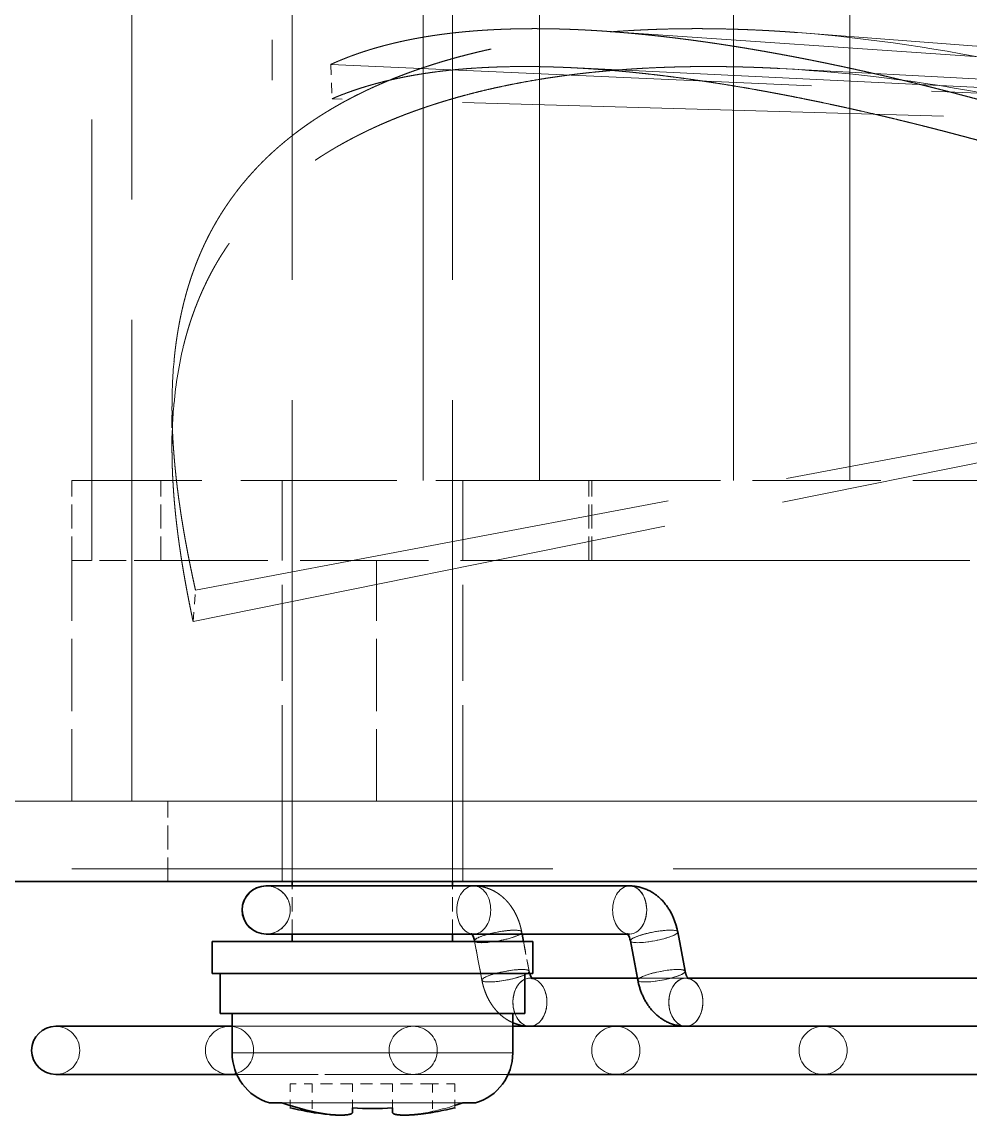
# Model space of a CAD drawing. Extents: x 23 to 587, y 4 to 413.
# Drawn here: x 281.79 to 293.61, y 298.57 to 312.2 of the extents above; entities that cross this region are included whole.
import ezdxf

# ---------------------------------------------------------------- set-up
doc = ezdxf.new("R2010")
doc.units = 0
doc.linetypes.add('DASHDOT', pattern=[18.5, 12, -3, 0.5, -3])
doc.linetypes.add('DASHED', pattern=[15, 12, -3])
doc.layers.get('0').update_dxf_attribs({"lineweight": 13})

# ---------------------------------------------------------------- blocks, each defined once
blk = doc.blocks.new('BLOCK388')
at = {"color": 7, "linetype": 'DASHDOT', "lineweight": 13, "ltscale": 0.351}
for p, q in [((359.39, -81.78), (359.39, -95.82)), ((366.41, -88.8), (352.37, -88.8))]:
    blk.add_line(p, q, dxfattribs=at)
blk = doc.blocks.new('BLOCK398')
at = {"color": 7, "linetype": 'DASHED', "lineweight": 13}
for p, q in [((359.89, -115.8), (359.89, -69.793)), ((363.89, -115.8), (363.89, -69.793)), ((355.89, -113.8), (355.89, -75.8)), ((354.89, -81.8), (354.89, -107.8)), ((363.156, -105.8), (363.156, -83.8)), ((363.156, -105.8), (363.156, -83.8)), ((366.057, -105.8), (366.057, -83.8)), ((366.057, -105.8), (366.057, -83.8)), ((370.892, -105.8), (370.892, -83.8)), ((370.892, -105.8), (370.892, -83.8)), ((373.792, -105.8), (373.792, -83.8)), ((373.792, -105.8), (373.792, -83.8)), ((367.673, -94.601), (394.079, -96.409)), ((372.492, -94.636), (396.173, -96.424)), ((360.848, -95.431), (391.111, -96.77)), ((366.838, -95.511), (393.715, -96.805)), ((372.049, -95.531), (395.981, -96.814)), ((391.125, -97.142), (360.881, -96.287)), ((357.476, -108.534), (389.645, -102.467)), ((357.417, -109.316), (389.619, -102.807)), ((466.79, -107.8), (361.99, -107.8)), ((-65.61, -113.8), (554.39, -113.8)), ((466.79, -113.8), (361.99, -113.8)), ((-65.61, -115.482), (554.39, -115.482)), ((365.817, -118.208), (409.378, -118.208)), ((368.499, -118.208), (409.378, -118.208)), ((369.706, -118.208), (413.267, -118.208)), ((353.99, -119.408), (414.39, -119.408)), ((358.326, -119.408), (414.39, -119.408)), ((414.39, -119.408), (358.326, -119.408)), ((362.905, -119.408), (414.39, -119.408)), ((414.39, -119.408), (362.905, -119.408)), ((365.817, -119.408), (409.378, -119.408)), ((367.96, -119.408), (414.39, -119.408)), ((414.39, -119.408), (367.96, -119.408)), ((369.706, -119.408), (413.267, -119.408)), ((369.805, -119.408), (409.378, -119.408)), ((373.128, -119.408), (414.39, -119.408)), ((414.39, -119.408), (373.128, -119.408)), ((373.697, -119.408), (413.267, -119.408))]:
    blk.add_line(p, q, dxfattribs=at)
at = {"color": 7, "linetype": 'DASHED', "lineweight": 13, "ltscale": 0.021421}
blk.add_line((360.848, -95.431), (360.881, -96.287), dxfattribs=at)
at = {"color": 7, "linetype": 'DASHED', "lineweight": 13, "ltscale": 0.026161}
blk.add_line((356.89, -105.003), (356.89, -103.956), dxfattribs=at)
at = {"color": 7, "linetype": 'DASHED', "lineweight": 13, "ltscale": 0.32435}
blk.add_line((367.364, -105.8), (354.39, -105.8), dxfattribs=at)
at = {"color": 7, "linetype": 'DASHED', "lineweight": 13, "ltscale": 0.05}
for p, q in [((354.39, -107.8), (354.39, -105.8)), ((354.39, -107.8), (354.39, -105.8)), ((356.616, -107.8), (356.616, -105.8)), ((356.616, -107.8), (356.616, -105.8)), ((367.288, -107.8), (367.288, -105.8)), ((367.288, -107.8), (367.288, -105.8)), ((367.364, -107.8), (367.364, -105.8)), ((367.364, -107.8), (367.364, -105.8)), ((356.79, -115.8), (356.79, -113.8)), ((359.64, -115.8), (359.64, -113.8)), ((359.64, -113.8), (359.64, -115.8)), ((364.14, -115.8), (364.14, -113.8)), ((364.14, -113.8), (364.14, -115.8))]:
    blk.add_line(p, q, dxfattribs=at)
at = {"color": 7, "linetype": 'DASHED', "lineweight": 13, "ltscale": 0.2}
for p, q in [((359.64, -113.8), (359.64, -105.8)), ((359.64, -113.8), (359.64, -105.8)), ((364.14, -113.8), (364.14, -105.8)), ((364.14, -113.8), (364.14, -105.8))]:
    blk.add_line(p, q, dxfattribs=at)
at = {"color": 7, "linetype": 'DASHED', "lineweight": 13, "ltscale": 0.266794}
for p, q in [((367.364, -105.8), (378.036, -105.8)), ((367.288, -107.8), (356.616, -107.8))]:
    blk.add_line(p, q, dxfattribs=at)
at = {"color": 7, "linetype": 'DASHED', "lineweight": 13, "ltscale": 0.15}
for p, q in [((354.39, -113.8), (354.39, -107.8)), ((361.99, -113.8), (361.99, -107.8)), ((361.99, -113.8), (361.99, -107.8))]:
    blk.add_line(p, q, dxfattribs=at)
at = {"color": 7, "linetype": 'DASHED', "lineweight": 13, "ltscale": 0.05565}
blk.add_line((356.616, -107.8), (354.39, -107.8), dxfattribs=at)
at = {"color": 7, "linetype": 'DASHED', "lineweight": 13, "ltscale": 0.019605}
blk.add_line((357.417, -109.316), (357.476, -108.534), dxfattribs=at)
at = {"color": 7, "lineweight": 13}
blk.add_line((-65.61, -113.8), (554.39, -113.8), dxfattribs=at)
at = {"color": 7, "linetype": 'DASHED', "lineweight": 13, "ltscale": 0.19}
blk.add_line((354.39, -113.8), (361.99, -113.8), dxfattribs=at)
at = {"color": 7, "lineweight": 35}
for p, q in [((-65.61, -115.8), (554.39, -115.8)), ((369.756, -118.208), (413.267, -118.208)), ((414.39, -119.408), (365.39, -119.408)), ((365.274, -120.608), (414.39, -120.608)), ((414.39, -120.608), (365.274, -120.608)), ((365.274, -120.608), (414.39, -120.608)), ((414.39, -120.608), (365.274, -120.608)), ((365.274, -120.608), (414.39, -120.608)), ((414.39, -120.608), (365.274, -120.608)), ((367.96, -120.608), (414.39, -120.608)), ((414.39, -120.608), (367.96, -120.608)), ((373.128, -120.608), (414.39, -120.608)), ((414.39, -120.608), (373.128, -120.608))]:
    blk.add_line(p, q, dxfattribs=at)
at = {"color": 7, "lineweight": 35, "ltscale": 0.002707}
for p, q in [((359.89, -115.908), (359.89, -115.8)), ((363.89, -115.908), (363.89, -115.8))]:
    blk.add_line(p, q, dxfattribs=at)
at = {"color": 7, "lineweight": 35, "ltscale": 0.06875}
for p, q in [((359.24, -115.908), (361.99, -115.908)), ((359.24, -117.108), (361.99, -117.108))]:
    blk.add_line(p, q, dxfattribs=at)
at = {"color": 7, "linetype": 'DASHED', "lineweight": 13, "ltscale": 0.020136}
for p, q in [((360.045, -115.908), (359.24, -115.908)), ((359.24, -115.908), (360.045, -115.908))]:
    blk.add_line(p, q, dxfattribs=at)
at = {"color": 7, "linetype": 'DASHED', "lineweight": 13, "ltscale": 0.117364}
blk.add_line((363.935, -115.908), (359.24, -115.908), dxfattribs=at)
at = {"color": 7, "linetype": 'DASHED', "lineweight": 13, "ltscale": 0.03}
for p, q in [((359.89, -117.108), (359.89, -115.908)), ((363.89, -117.108), (363.89, -115.908))]:
    blk.add_line(p, q, dxfattribs=at)
at = {"color": 7, "linetype": 'DASHED', "lineweight": 13, "ltscale": 0.109234}
for p, q in [((364.415, -115.908), (360.045, -115.908)), ((360.045, -115.908), (364.415, -115.908)), ((368.304, -115.908), (363.935, -115.908))]:
    blk.add_line(p, q, dxfattribs=at)
at = {"color": 7, "lineweight": 35, "ltscale": 0.048614}
for p, q in [((361.99, -115.908), (363.935, -115.908)), ((361.99, -117.108), (363.935, -117.108))]:
    blk.add_line(p, q, dxfattribs=at)
at = {"color": 7, "lineweight": 35, "ltscale": 0.109234}
for p, q in [((363.935, -115.908), (368.304, -115.908)), ((363.935, -117.108), (368.304, -117.108))]:
    blk.add_line(p, q, dxfattribs=at)
at = {"color": 7, "lineweight": 35, "ltscale": 0.01625}
blk.add_line((359.89, -117.108), (359.24, -117.108), dxfattribs=at)
at = {"color": 7, "lineweight": 35, "ltscale": 0.016266}
blk.add_line((359.24, -117.108), (359.891, -117.108), dxfattribs=at)
at = {"color": 7, "lineweight": 35, "ltscale": 0.016251}
blk.add_line((359.89, -117.108), (359.24, -117.108), dxfattribs=at)
at = {"color": 7, "linetype": 'DASHED', "lineweight": 13, "ltscale": 0.003886}
blk.add_line((360.045, -117.108), (359.89, -117.108), dxfattribs=at)
at = {"color": 7, "linetype": 'DASHED', "lineweight": 13, "ltscale": 0.099999}
blk.add_line((363.89, -117.108), (359.89, -117.108), dxfattribs=at)
at = {"color": 7, "lineweight": 35, "ltscale": 0.004612}
for p, q in [((359.89, -117.293), (359.89, -117.108)), ((363.89, -117.293), (363.89, -117.108))]:
    blk.add_line(p, q, dxfattribs=at)
at = {"color": 7, "linetype": 'DASHED', "lineweight": 13, "ltscale": 0.00387}
blk.add_line((359.891, -117.108), (360.045, -117.108), dxfattribs=at)
at = {"color": 7, "linetype": 'DASHED', "lineweight": 13, "ltscale": 0.096114}
blk.add_line((363.89, -117.108), (360.045, -117.108), dxfattribs=at)
at = {"color": 7, "linetype": 'DASHED', "lineweight": 13, "ltscale": 0.096115}
blk.add_line((360.045, -117.108), (363.89, -117.108), dxfattribs=at)
at = {"color": 7, "lineweight": 35, "ltscale": 0.013121}
blk.add_line((364.415, -117.108), (363.89, -117.108), dxfattribs=at)
at = {"color": 7, "lineweight": 35, "ltscale": 0.011872}
blk.add_line((363.89, -117.108), (364.365, -117.108), dxfattribs=at)
at = {"color": 7, "lineweight": 35, "ltscale": 0.001114}
blk.add_line((363.935, -117.108), (363.89, -117.108), dxfattribs=at)
at = {"color": 7, "lineweight": 35, "ltscale": 0.010757}
blk.add_line((364.365, -117.108), (363.935, -117.108), dxfattribs=at)
at = {"color": 7, "linetype": 'DASHED', "lineweight": 13, "ltscale": 0.001247}
blk.add_line((364.365, -117.108), (364.415, -117.108), dxfattribs=at)
at = {"color": 7, "linetype": 'DASHED', "lineweight": 13, "ltscale": 0.031438}
blk.add_line((365.622, -117.108), (364.365, -117.108), dxfattribs=at)
at = {"color": 7, "linetype": 'DASHED', "lineweight": 13, "ltscale": 0.001315}
for p, q in [((365.622, -117.108), (365.613, -117.057)), ((368.499, -118.208), (368.508, -118.26))]:
    blk.add_line(p, q, dxfattribs=at)
at = {"color": 7, "linetype": 'DASHED', "lineweight": 13, "ltscale": 0.024935}
for p, q in [((365.798, -118.037), (365.613, -117.057)), ((369.687, -118.037), (369.502, -117.057))]:
    blk.add_line(p, q, dxfattribs=at)
at = {"color": 7, "lineweight": 35, "ltscale": 0.004694}
blk.add_line((365.657, -117.293), (365.622, -117.108), dxfattribs=at)
at = {"color": 7, "lineweight": 35, "ltscale": 0.065789}
for p, q in [((368.254, -117.108), (365.622, -117.108)), ((365.867, -118.208), (368.499, -118.208))]:
    blk.add_line(p, q, dxfattribs=at)
at = {"color": 7, "linetype": 'DASHED', "lineweight": 13, "ltscale": 0.00125}
for p, q in [((368.304, -117.108), (368.254, -117.108)), ((365.817, -118.208), (365.867, -118.208)), ((369.706, -118.208), (369.756, -118.208))]:
    blk.add_line(p, q, dxfattribs=at)
at = {"color": 7, "lineweight": 35, "ltscale": 0.024935}
for p, q in [((369.502, -117.057), (369.687, -118.037)), ((368.323, -117.28), (368.508, -118.26))]:
    blk.add_line(p, q, dxfattribs=at)
at = {"color": 7, "lineweight": 35, "ltscale": 0.012242}
for p, q in [((358.38, -117.293), (357.89, -117.293)), ((358.38, -118.093), (357.89, -118.093))]:
    blk.add_line(p, q, dxfattribs=at)
at = {"color": 7, "lineweight": 35, "ltscale": 0.02}
for p, q in [((357.89, -118.093), (357.89, -117.293)), ((365.89, -118.093), (365.89, -117.293))]:
    blk.add_line(p, q, dxfattribs=at)
at = {"color": 7, "lineweight": 35, "ltscale": 0.187758}
for p, q in [((365.89, -117.293), (358.38, -117.293)), ((365.89, -118.093), (358.38, -118.093))]:
    blk.add_line(p, q, dxfattribs=at)
at = {"color": 7, "lineweight": 35, "ltscale": 0.000324867}
for p, q in [((364.436, -117.293), (364.434, -117.28)), ((364.434, -117.28), (364.436, -117.293))]:
    blk.add_line(p, q, dxfattribs=at)
at = {"color": 7, "linetype": 'DASHED', "lineweight": 13, "ltscale": 0.02461}
for p, q in [((364.619, -118.26), (364.436, -117.293)), ((364.436, -117.293), (364.619, -118.26))]:
    blk.add_line(p, q, dxfattribs=at)
at = {"color": 7, "linetype": 'DASHED', "lineweight": 13, "ltscale": 0.018926}
blk.add_line((365.798, -118.037), (365.657, -117.293), dxfattribs=at)
at = {"color": 7, "lineweight": 35, "ltscale": 0.02362}
blk.add_line((368.323, -117.28), (368.499, -118.208), dxfattribs=at)
at = {"color": 7, "lineweight": 35, "ltscale": 0.025}
for p, q in [((358.09, -119.093), (358.09, -118.093)), ((365.69, -119.093), (365.69, -118.093))]:
    blk.add_line(p, q, dxfattribs=at)
at = {"color": 7, "linetype": 'DASHED', "lineweight": 13, "ltscale": 0.001445}
blk.add_line((365.812, -118.093), (365.798, -118.037), dxfattribs=at)
at = {"color": 7, "lineweight": 35, "ltscale": 0.01163}
blk.add_line((358.555, -119.093), (358.09, -119.093), dxfattribs=at)
at = {"color": 7, "lineweight": 35, "ltscale": 0.024475}
for p, q in [((358.39, -120.072), (358.39, -119.093)), ((365.39, -120.072), (365.39, -119.093))]:
    blk.add_line(p, q, dxfattribs=at)
at = {"color": 7, "lineweight": 35, "ltscale": 0.17837}
blk.add_line((365.69, -119.093), (358.555, -119.093), dxfattribs=at)
at = {"color": 7, "lineweight": 35, "ltscale": 0.11}
blk.add_line((358.39, -119.408), (353.99, -119.408), dxfattribs=at)
at = {"color": 7, "linetype": 'DASHED', "lineweight": 13, "ltscale": 0.175}
blk.add_line((365.39, -119.408), (358.39, -119.408), dxfattribs=at)
at = {"color": 7, "lineweight": 35, "ltscale": 0.099712}
blk.add_line((365.817, -119.408), (369.805, -119.408), dxfattribs=at)
at = {"color": 7, "lineweight": 35, "ltscale": 0.099776}
blk.add_line((369.706, -119.408), (373.697, -119.408), dxfattribs=at)
at = {"color": 7, "linetype": 'DASHED', "lineweight": 13, "ltscale": 0.164288}
blk.add_line((364.962, -120.072), (358.39, -120.072), dxfattribs=at)
at = {"color": 7, "lineweight": 13, "ltscale": 0.010712}
blk.add_line((358.818, -120.072), (358.39, -120.072), dxfattribs=at)
at = {"color": 7, "lineweight": 13, "ltscale": 0.164288}
blk.add_line((365.39, -120.072), (358.818, -120.072), dxfattribs=at)
at = {"color": 7, "linetype": 'DASHED', "lineweight": 13, "ltscale": 0.010712}
blk.add_line((365.39, -120.072), (364.962, -120.072), dxfattribs=at)
at = {"color": 7, "lineweight": 35, "ltscale": 0.112897}
for p, q in [((353.99, -120.608), (358.506, -120.608)), ((358.506, -120.608), (353.99, -120.608))]:
    blk.add_line(p, q, dxfattribs=at)
at = {"color": 7, "lineweight": 35, "ltscale": 0.000430302}
blk.add_line((358.309, -120.608), (358.326, -120.608), dxfattribs=at)
at = {"color": 7, "lineweight": 35, "ltscale": 0.004501}
for p, q in [((358.326, -120.608), (358.506, -120.608)), ((358.506, -120.608), (358.326, -120.608))]:
    blk.add_line(p, q, dxfattribs=at)
at = {"color": 7, "linetype": 'DASHED', "lineweight": 13, "ltscale": 0.169208}
for p, q in [((358.506, -120.608), (365.274, -120.608)), ((365.274, -120.608), (358.506, -120.608))]:
    blk.add_line(p, q, dxfattribs=at)
at = {"color": 7, "linetype": 'DASHED', "lineweight": 13, "ltscale": 0.169207}
for p, q in [((358.506, -120.608), (365.274, -120.608)), ((365.274, -120.608), (358.506, -120.608))]:
    blk.add_line(p, q, dxfattribs=at)
at = {"color": 7, "linetype": 'DASHED', "lineweight": 13, "ltscale": 0.059238}
for p, q in [((362.905, -120.608), (365.274, -120.608)), ((365.274, -120.608), (362.905, -120.608))]:
    blk.add_line(p, q, dxfattribs=at)
at = {"color": 7, "linetype": 'DASHED', "lineweight": 13, "ltscale": 0.01375}
for p, q in [((360.39, -120.843), (359.84, -120.843)), ((363.94, -120.843), (363.39, -120.843))]:
    blk.add_line(p, q, dxfattribs=at)
at = {"color": 7, "linetype": 'DASHED', "lineweight": 13, "ltscale": 0.014978}
for p, q in [((359.84, -120.843), (359.84, -121.442)), ((361.39, -120.843), (361.39, -121.442)), ((362.39, -120.843), (362.39, -121.442)), ((363.94, -120.843), (363.94, -121.442))]:
    blk.add_line(p, q, dxfattribs=at)
at = {"color": 7, "linetype": 'DASHED', "lineweight": 13, "ltscale": 0.025}
for p, q in [((361.39, -120.843), (360.39, -120.843)), ((362.39, -120.843), (361.39, -120.843)), ((363.39, -120.843), (362.39, -120.843))]:
    blk.add_line(p, q, dxfattribs=at)
at = {"color": 7, "linetype": 'DASHED', "lineweight": 13, "ltscale": 0.017154}
blk.add_line((360.39, -120.843), (360.39, -121.529), dxfattribs=at)
at = {"color": 7, "linetype": 'DASHED', "lineweight": 13, "ltscale": 0.01775}
for p, q in [((360.39, -120.843), (360.39, -121.553)), ((363.39, -120.843), (363.39, -121.553)), ((363.39, -120.843), (363.39, -121.553))]:
    blk.add_line(p, q, dxfattribs=at)
at = {"color": 7, "linetype": 'DASHED', "lineweight": 13, "ltscale": 0.120702}
blk.add_line((364.147, -121.318), (359.319, -121.318), dxfattribs=at)
at = {"color": 7, "lineweight": 35, "ltscale": 0.00787}
for p, q in [((359.633, -121.318), (359.319, -121.318)), ((364.461, -121.318), (364.147, -121.318))]:
    blk.add_line(p, q, dxfattribs=at)
at = {"color": 7, "lineweight": 13, "ltscale": 0.120702}
blk.add_line((364.461, -121.318), (359.633, -121.318), dxfattribs=at)
at = {"color": 7, "linetype": 'DASHED', "lineweight": 13, "ltscale": 0.000349647}
blk.add_line((359.84, -121.442), (359.84, -121.456), dxfattribs=at)
at = {"color": 7, "lineweight": 13, "ltscale": 0.00059547}
blk.add_line((360.39, -121.529), (360.39, -121.553), dxfattribs=at)
at = {"color": 7, "lineweight": 35, "ltscale": 0.002772}
for p, q in [((361.39, -121.442), (361.39, -121.553)), ((362.39, -121.442), (362.39, -121.553))]:
    blk.add_line(p, q, dxfattribs=at)
at = {"color": 7, "lineweight": 35, "ltscale": 0.000349647}
blk.add_line((363.94, -121.456), (363.94, -121.442), dxfattribs=at)
at = {"color": 7, "linetype": 'DASHED', "lineweight": 13}
for centre, radius, start, end in [((369.339, -134.878), 40.366, 77.7463, 85.5206), ((369.789, -135.294), 39.828, 78.3426, 86.7467), ((366.622, -104.742), 9.72, 166.2349, 174.9066), ((369.079, -103.933), 12.188, 174.8207, 180.1097), ((369.083, -104.98), 12.193, 174.8201, 180.1088), ((359.24, -116.508), 0.6, 270, 450.8894), ((359.24, -116.508), 0.6, 360, 90), ((359.24, -116.508), 0.6, 270, 0), ((365.821, -118.334), 0.125, 60.7807, 91.7226), ((369.71, -118.334), 0.125, 60.6875, 91.7098), ((353.99, -120.008), 0.6, 360, 90), ((358.326, -120.008), 0.6, 90, 180), ((358.326, -120.008), 0.6, 0, 90), ((362.905, -120.008), 0.6, 90, 180), ((362.905, -120.008), 0.6, 0, 90), ((367.96, -120.008), 0.6, 90, 180), ((367.96, -120.008), 0.6, 0, 90), ((373.128, -120.008), 0.6, 90, 180), ((373.128, -120.008), 0.6, 0, 90), ((353.99, -120.008), 0.6, 270, 0), ((358.326, -120.008), 0.6, 179.9882, 268.3786), ((358.326, -120.008), 0.6, 270, 360), ((362.905, -120.008), 0.6, 180, 270), ((362.905, -120.008), 0.6, 270, 360), ((367.96, -120.008), 0.6, 180, 270), ((367.96, -120.008), 0.6, 270, 0), ((373.128, -120.008), 0.6, 180, 270), ((373.128, -120.008), 0.6, 270, 0), ((361.89, -112.694), 8.985, 256.8128, 260.3912), ((361.324, -116.095), 5.537, 260.2935, 264.6527), ((361.121, -118.363), 3.259, 264.4882, 269.6108), ((362.659, -118.367), 3.256, 270.3792, 275.5166)]:
    blk.add_arc(centre, radius, start, end, dxfattribs=at)
at = {"color": 7, "lineweight": 35}
for centre, radius, start, end in [((359.24, -116.508), 0.6, 90, 180), ((359.24, -116.508), 0.6, 90.8894, 270), ((359.24, -116.508), 0.6, 180, 270), ((364.017, -117.345), 0.421, 8.8716, 34.2164), ((364.017, -117.345), 0.421, 8.872, 34.2142), ((367.906, -117.345), 0.421, 8.858, 34.2382), ((367.906, -117.345), 0.421, 8.858, 34.2382), ((366.112, -118.021), 0.308, 193.5106, 221.52), ((365.819, -118.346), 1.063, 246.205, 269.9008), ((365.819, -118.346), 1.063, 246.205, 269.9008), ((353.99, -120.008), 0.6, 90, 180), ((353.99, -120.008), 0.6, 180, 270), ((359.69, -120.072), 1.3, 179.9994, 253.3988), ((364.09, -120.072), 1.3, 286.6012, 0.0006), ((361.89, -112.694), 8.985, 256.8128, 260.3912), ((361.89, -112.688), 8.769, 266.7311, 273.2689), ((361.89, -112.688), 8.769, 266.7311, 273.2689), ((361.89, -112.694), 8.985, 279.6088, 283.1872), ((361.89, -112.694), 8.985, 279.6088, 283.1872), ((361.324, -116.092), 5.54, 260.299, 264.6556), ((362.456, -116.095), 5.537, 275.3473, 279.7065)]:
    blk.add_arc(centre, radius, start, end, dxfattribs=at)
at = {"color": 7, "linetype": 'DASHED', "lineweight": 13}
for centre, major_axis, ratio, start_param, end_param in [((364.415, -116.508), (0, 0.6), 0.707107, 1.570796326796446, 7.853981633975962), ((364.415, -116.508), (0, -0.6), 0.707107, 6.283185307177988, 12.56637061435757), ((368.304, -116.508), (0, -0.6), 0.707107, 3.141593, 6.283185), ((368.304, -116.508), (0, 0.6), 0.707107, 6.283185307178067, 12.56637061435761), ((365.023, -117.168), (-0.59, -0.112), 0.183013, 3.141593, 9.424778), ((365.023, -117.168), (0.59, 0.112), 0.183013, 0.768068, 3.141593), ((365.023, -117.168), (0.59, 0.112), 0.183013, 5.877279, 7.051253), ((368.912, -117.168), (-0.59, -0.112), 0.183013, 4.677728, 6.283185), ((368.912, -117.168), (0.59, 0.112), 0.183013, 3.106931363951768, 9.39011667113135), ((368.912, -117.168), (-0.59, -0.112), 0.183013, 3.141593, 4.677728), ((365.023, -117.168), (0.59, 0.112), 0.183013, 3.268606, 4.550691), ((365.209, -118.148), (0.59, 0.112), 0.183013, 5.84597, 10.960913), ((365.209, -118.148), (-0.59, -0.112), 0.183013, 3.90966, 10.192845), ((369.098, -118.148), (0.59, 0.112), 0.183013, 3.90966, 10.192845), ((369.098, -118.148), (-0.59, -0.112), 0.183013, 3.90966, 6.283185), ((369.098, -118.148), (-0.59, -0.112), 0.183013, 3.141593, 3.90966), ((365.209, -118.148), (0.59, 0.112), 0.183013, 4.677728, 5.634538), ((365.817, -118.808), (0, 0.6), 0.707107, 6.155697, 9.424778), ((365.817, -118.808), (0, -0.6), 0.707107, 6.242194, 10.995574), ((369.706, -118.808), (0, -0.6), 0.707107, 3.014164, 6.283185), ((369.706, -118.808), (0, 0.6), 0.707107, 4.712389, 10.995574), ((365.817, -118.808), (0, -0.6), 0.707107, 4.712389, 6.266179), ((361.89, -112.693), (0, 9), 0.877583, 3.279075, 3.404035)]:
    blk.add_ellipse(centre, major_axis=major_axis, ratio=ratio, start_param=start_param, end_param=end_param, dxfattribs=at)
at = {"color": 7, "lineweight": 13}
for centre, major_axis, ratio, start_param, end_param in [((368.304, -116.508), (0, -0.6), 0.707107, 0, 3.141593), ((365.023, -117.168), (0.59, 0.112), 0.183013, 4.550691, 5.877279), ((368.912, -117.168), (-0.59, -0.112), 0.183013, 6.283185, 9.424778), ((365.023, -117.168), (0.59, 0.112), 0.183013, 3.141593, 3.268606), ((365.209, -118.148), (0.59, 0.112), 0.183013, 5.634538, 5.84597), ((365.817, -118.808), (0, 0.6), 0.707107, 3.141593, 6.155697), ((369.098, -118.148), (-0.59, -0.112), 0.183013, 6.283185, 9.424778), ((369.706, -118.808), (0, -0.6), 0.707107, 0, 3.014164), ((365.817, -118.808), (0, -0.6), 0.707107, 6.242194, 6.266179)]:
    blk.add_ellipse(centre, major_axis=major_axis, ratio=ratio, start_param=start_param, end_param=end_param, dxfattribs=at)
at = {"color": 7, "lineweight": 35}
for major_axis, start_param, end_param in [((0, -9), 5.993434, 6.145703), ((0, 9), 3.404035, 3.431344)]:
    blk.add_ellipse((361.89, -112.693), major_axis=major_axis, ratio=0.877583, start_param=start_param, end_param=end_param, dxfattribs=at)
at = {"color": 7, "linetype": 'DASHED', "lineweight": 13}
for points, degree, knots in [([(356.94, -102.833), (356.959, -102.624), (356.983, -102.417), (357.013, -102.213), (357.08, -101.812), (357.169, -101.421), (357.217, -101.23), (357.324, -100.859), (357.451, -100.497), (357.519, -100.322), (357.662, -99.982), (357.825, -99.654), (357.911, -99.495), (358.263, -98.885), (358.689, -98.318), (359.048, -97.92), (359.648, -97.365), (360.339, -96.869), (360.578, -96.711), (361.076, -96.408), (361.612, -96.132), (361.891, -96.001), (362.323, -95.814), (362.775, -95.643), (362.93, -95.587), (363.242, -95.48), (363.562, -95.379), (363.724, -95.331), (364.592, -95.085), (365.508, -94.891), (366.282, -94.767), (367.722, -94.6), (369.232, -94.536), (369.914, -94.527), (370.841, -94.541), (371.785, -94.588), (372.025, -94.603), (372.258, -94.618), (372.492, -94.636)], 5, [0, 0, 0, 0, 0, 0, 3.207749, 3.207749, 3.207749, 6.354962, 6.354962, 6.354962, 9.389117, 9.389117, 9.389117, 12.319223, 12.319223, 12.319223, 20.854245, 20.854245, 20.854245, 25.074149, 25.074149, 25.074149, 29.305593, 29.305593, 29.305593, 31.441779, 31.441779, 31.441779, 33.577965, 33.577965, 33.577965, 42.784422, 42.784422, 42.784422, 50.220238, 50.220238, 50.220238, 52.653279, 52.653279, 52.653279, 52.653279, 52.653279, 52.653279]), ([(367.673, -94.601), (367.149, -94.565), (366.639, -94.542), (366.143, -94.532), (365.507, -94.536), (364.897, -94.564), (364.743, -94.572), (364.451, -94.592), (364.167, -94.617), (364.027, -94.631), (363.752, -94.662), (363.483, -94.698), (363.347, -94.719), (362.704, -94.824), (362.106, -94.963), (361.658, -95.097), (361.239, -95.253), (360.848, -95.431)], 5, [0, 0, 0, 0, 0, 0, 5.943987, 5.943987, 5.943987, 7.877766, 7.877766, 7.877766, 9.81166, 9.81166, 9.81166, 11.719691, 11.719691, 11.719691, 19.226094, 19.226094, 19.226094, 19.226094, 19.226094, 19.226094]), ([(404.587, -108.534), (402.423, -107.134), (400.188, -105.81), (397.894, -104.561), (395.161, -103.183), (392.379, -101.905), (391.976, -101.722), (391.174, -101.364), (390.37, -101.014), (389.967, -100.841), (389.157, -100.498), (388.346, -100.164), (387.941, -100), (387.128, -99.675), (386.315, -99.36), (385.923, -99.21), (384.457, -98.659), (382.998, -98.141), (381.95, -97.785), (380.4, -97.284), (378.869, -96.826), (378.369, -96.681), (377.402, -96.408), (376.446, -96.155), (375.984, -96.036), (375.098, -95.817), (374.224, -95.616), (373.805, -95.524), (372.673, -95.285), (371.576, -95.082), (370.9, -94.97), (369.829, -94.812), (368.802, -94.696), (368.419, -94.658), (368.042, -94.627), (367.673, -94.601)], 5, [0, 0, 0, 0, 0, 0, 21.065055, 21.065055, 21.065055, 24.59008, 24.59008, 24.59008, 28.120248, 28.120248, 28.120248, 31.648938, 31.648938, 31.648938, 35.205324, 35.205324, 35.205324, 44.449292, 44.449292, 44.449292, 48.959065, 48.959065, 48.959065, 53.213524, 53.213524, 53.213524, 57.179683, 57.179683, 57.179683, 64.042793, 64.042793, 64.042793, 68.23656, 68.23656, 68.23656, 68.23656, 68.23656, 68.23656]), ([(372.049, -95.531), (371.572, -95.506), (371.099, -95.489), (370.629, -95.48), (369.397, -95.479), (368.195, -95.54), (367.464, -95.602), (366.203, -95.756), (365.012, -95.99), (364.5, -96.109), (363.767, -96.308), (363.071, -96.543), (362.848, -96.623), (362.417, -96.788), (362.003, -96.968), (361.804, -97.061), (361.419, -97.25), (361.052, -97.452), (360.876, -97.555), (360.539, -97.763), (360.221, -97.983), (360.069, -98.094), (359.478, -98.551), (358.959, -99.051), (358.611, -99.451), (358.149, -100.09), (357.779, -100.779), (357.666, -101.016), (357.487, -101.435), (357.337, -101.869), (357.28, -102.054), (357.228, -102.241), (357.181, -102.429)], 5, [0, 0, 0, 0, 0, 0, 4.962853, 4.962853, 4.962853, 13.112565, 13.112565, 13.112565, 19.496217, 19.496217, 19.496217, 22.580934, 22.580934, 22.580934, 25.571949, 25.571949, 25.571949, 28.476742, 28.476742, 28.476742, 31.289708, 31.289708, 31.289708, 39.740622, 39.740622, 39.740622, 44.012217, 44.012217, 44.012217, 47.103032, 47.103032, 47.103032, 47.103032, 47.103032, 47.103032]), ([(360.881, -96.287), (361.686, -95.941), (362.607, -95.689), (363.65, -95.531), (364.945, -95.456), (366.376, -95.493), (366.529, -95.498), (366.683, -95.504), (366.838, -95.511)], 5, [0, 0, 0, 0, 0, 0, 15.380138, 15.380138, 15.380138, 17.192912, 17.192912, 17.192912, 17.192912, 17.192912, 17.192912]), ([(366.838, -95.511), (367.559, -95.546), (368.31, -95.607), (369.085, -95.693), (370.713, -95.915), (372.436, -96.233), (373.341, -96.42), (374.738, -96.736), (376.176, -97.102), (376.662, -97.23), (377.664, -97.503), (378.677, -97.796), (379.189, -97.948), (380.225, -98.265), (381.269, -98.602), (381.789, -98.773), (382.853, -99.133), (383.922, -99.511), (384.46, -99.705), (385.54, -100.104), (386.622, -100.52), (387.183, -100.74), (388.317, -101.193), (389.451, -101.665), (390.042, -101.916), (390.629, -102.171), (391.214, -102.429)], 5, [0, 0, 0, 0, 0, 0, 8.425721, 8.425721, 8.425721, 17.186477, 17.186477, 17.186477, 21.726245, 21.726245, 21.726245, 26.326454, 26.326454, 26.326454, 31.001243, 31.001243, 31.001243, 35.718507, 35.718507, 35.718507, 40.449149, 40.449149, 40.449149, 45.58928, 45.58928, 45.58928, 45.58928, 45.58928, 45.58928]), ([(364.415, -115.908), (364.451, -115.908), (364.522, -115.912), (364.628, -115.928), (364.731, -115.955), (364.829, -115.991), (364.923, -116.036), (364.988, -116.075), (365.047, -116.115), (365.101, -116.155), (365.172, -116.216), (365.24, -116.284), (365.304, -116.359), (365.362, -116.438), (365.415, -116.521), (365.462, -116.606), (365.502, -116.693), (365.537, -116.78), (365.568, -116.871), (365.593, -116.963), (365.607, -117.025), (365.613, -117.057)], 3, [0, 0, 0, 0, 0.107128, 0.214376, 0.319932, 0.425806, 0.52892, 0.632464, 0.650696, 0.742186, 0.834061, 0.932128, 1.031354, 1.128225, 1.22554, 1.328557, 1.417935, 1.513496, 1.609416, 1.704872, 1.800602, 1.800602, 1.800602, 1.800602]), ([(364.415, -115.908), (364.451, -115.908), (364.522, -115.912), (364.628, -115.928), (364.731, -115.955), (364.829, -115.991), (364.923, -116.036), (364.988, -116.075), (365.047, -116.115), (365.101, -116.155), (365.172, -116.216), (365.24, -116.284), (365.304, -116.359), (365.362, -116.438), (365.415, -116.521), (365.462, -116.606), (365.502, -116.693), (365.537, -116.78), (365.568, -116.871), (365.593, -116.963), (365.607, -117.025), (365.613, -117.057)], 3, [0, 0, 0, 0, 0.107128, 0.214376, 0.319932, 0.425806, 0.52892, 0.632464, 0.650696, 0.742186, 0.834061, 0.932128, 1.031354, 1.128225, 1.22554, 1.328557, 1.417935, 1.513496, 1.609416, 1.704872, 1.800602, 1.800602, 1.800602, 1.800602]), ([(369.502, -117.057), (369.496, -117.025), (369.482, -116.963), (369.457, -116.871), (369.426, -116.78), (369.391, -116.693), (369.351, -116.606), (369.304, -116.521), (369.251, -116.438), (369.193, -116.359), (369.129, -116.284), (369.061, -116.216), (368.99, -116.155), (368.936, -116.115), (368.875, -116.074), (368.808, -116.034), (368.711, -115.988), (368.61, -115.952), (368.508, -115.927), (368.406, -115.912), (368.338, -115.908), (368.304, -115.908)], 3, [0, 0, 0, 0, 0.09573, 0.191186, 0.287106, 0.382667, 0.472045, 0.575062, 0.672377, 0.769248, 0.868474, 0.966541, 1.058416, 1.149906, 1.168138, 1.276605, 1.384601, 1.491094, 1.597268, 1.698987, 1.800603, 1.800603, 1.800603, 1.800603]), ([(364.415, -117.108), (364.406, -117.108), (364.397, -117.108), (364.388, -117.106), (364.375, -117.103), (364.363, -117.099), (364.359, -117.096), (364.353, -117.095), (364.349, -117.091), (364.353, -117.095), (364.355, -117.097), (364.357, -117.098), (364.357, -117.099), (364.358, -117.1), (364.36, -117.103), (364.362, -117.104), (364.363, -117.106), (364.365, -117.108)], 5, [0, 0, 0, 0, 0, 0, 0.04430919, 0.04430919, 0.04430919, 0.06688695, 0.06688695, 0.06688695, 0.07352232, 0.07352232, 0.07352232, 0.07807349, 0.07807349, 0.07807349, 0.08924614, 0.08924614, 0.08924614, 0.08924614, 0.08924614, 0.08924614]), ([(364.415, -117.108), (364.406, -117.108), (364.397, -117.108), (364.388, -117.106), (364.375, -117.103), (364.363, -117.099), (364.359, -117.096), (364.353, -117.095), (364.349, -117.091), (364.353, -117.095), (364.355, -117.097), (364.357, -117.098), (364.357, -117.099), (364.358, -117.1), (364.36, -117.103), (364.362, -117.104), (364.363, -117.106), (364.365, -117.108)], 5, [0, 0, 0, 0, 0, 0, 0.04431211, 0.04431211, 0.04431211, 0.06688721, 0.06688721, 0.06688721, 0.07352565, 0.07352565, 0.07352565, 0.07807893, 0.07807893, 0.07807893, 0.08925534, 0.08925534, 0.08925534, 0.08925534, 0.08925534, 0.08925534]), ([(368.254, -117.108), (368.252, -117.106), (368.251, -117.105), (368.249, -117.103), (368.247, -117.101), (368.246, -117.098), (368.246, -117.098), (368.245, -117.097), (368.243, -117.096), (368.243, -117.095), (368.242, -117.094), (368.24, -117.093), (368.239, -117.091), (368.242, -117.097), (368.249, -117.094), (368.252, -117.099), (368.265, -117.103), (368.278, -117.107), (368.287, -117.108), (368.295, -117.108), (368.304, -117.108)], 5, [0, 0, 0, 0, 0, 0, 0.01109545, 0.01109545, 0.01109545, 0.01595832, 0.01595832, 0.01595832, 0.01833591, 0.01833591, 0.01833591, 0.02211902, 0.02211902, 0.02211902, 0.04597341, 0.04597341, 0.04597341, 0.08899124, 0.08899124, 0.08899124, 0.08899124, 0.08899124, 0.08899124]), ([(368.254, -117.108), (368.252, -117.106), (368.251, -117.105), (368.249, -117.103), (368.247, -117.101), (368.246, -117.098), (368.246, -117.098), (368.245, -117.097), (368.243, -117.096), (368.243, -117.095), (368.242, -117.094), (368.24, -117.093), (368.239, -117.091), (368.242, -117.097), (368.249, -117.094), (368.252, -117.099), (368.265, -117.103), (368.278, -117.107), (368.287, -117.108), (368.295, -117.108), (368.304, -117.108)], 5, [0, 0, 0, 0, 0, 0, 0.01109549, 0.01109549, 0.01109549, 0.01595839, 0.01595839, 0.01595839, 0.01833599, 0.01833599, 0.01833599, 0.02211912, 0.02211912, 0.02211912, 0.04597348, 0.04597348, 0.04597348, 0.08899134, 0.08899134, 0.08899134, 0.08899134, 0.08899134, 0.08899134]), ([(365.39, -119.318), (365.356, -119.303), (365.297, -119.273), (365.231, -119.234), (365.17, -119.191), (365.106, -119.142), (365.029, -119.071), (364.959, -118.996), (364.895, -118.914), (364.835, -118.826), (364.784, -118.737), (364.739, -118.645), (364.701, -118.553), (364.667, -118.457), (364.64, -118.359), (364.626, -118.293), (364.619, -118.26)], 3, [0, 0, 0, 0, 0.112079, 0.197796, 0.22953, 0.337624, 0.437127, 0.542885, 0.646738, 0.749871, 0.858871, 0.956336, 1.056129, 1.158187, 1.259578, 1.361228, 1.361228, 1.361228, 1.361228]), ([(365.39, -119.318), (365.356, -119.303), (365.297, -119.273), (365.231, -119.234), (365.17, -119.191), (365.106, -119.142), (365.029, -119.071), (364.959, -118.996), (364.895, -118.914), (364.835, -118.826), (364.784, -118.737), (364.739, -118.645), (364.701, -118.553), (364.667, -118.457), (364.64, -118.359), (364.626, -118.293), (364.619, -118.26)], 3, [0, 0, 0, 0, 0.112079, 0.197796, 0.22953, 0.337624, 0.437127, 0.542885, 0.646738, 0.749871, 0.858871, 0.956336, 1.056129, 1.158187, 1.259578, 1.361228, 1.361228, 1.361228, 1.361228]), ([(365.817, -118.208), (365.823, -118.208), (365.829, -118.209), (365.835, -118.209), (365.846, -118.211), (365.857, -118.213), (365.861, -118.215), (365.867, -118.217), (365.873, -118.22), (365.875, -118.22), (365.877, -118.222), (365.88, -118.223), (365.885, -118.226), (365.875, -118.219), (365.875, -118.218), (365.873, -118.215), (365.868, -118.21), (365.865, -118.205), (365.863, -118.203), (365.857, -118.195), (365.851, -118.186), (365.847, -118.179), (365.831, -118.148), (365.818, -118.115), (365.81, -118.089), (365.803, -118.063), (365.798, -118.037)], 5, [0, 0, 0, 0, 0, 0, 0.0306492, 0.0306492, 0.0306492, 0.0546119, 0.0546119, 0.0546119, 0.0623627, 0.0623627, 0.0623627, 0.0704112, 0.0704112, 0.0704112, 0.0875156, 0.0875156, 0.0875156, 0.1013601, 0.1013601, 0.1013601, 0.1404703, 0.1404703, 0.1404703, 0.2758712, 0.2758712, 0.2758712, 0.2758712, 0.2758712, 0.2758712]), ([(368.508, -118.26), (368.514, -118.291), (368.528, -118.354), (368.553, -118.446), (368.584, -118.537), (368.619, -118.624), (368.659, -118.71), (368.706, -118.795), (368.759, -118.879), (368.817, -118.958), (368.881, -119.032), (368.949, -119.101), (369.02, -119.162), (369.074, -119.202), (369.135, -119.243), (369.202, -119.283), (369.299, -119.329), (369.4, -119.365), (369.502, -119.39), (369.604, -119.405), (369.672, -119.408), (369.706, -119.408)], 3, [0, 0, 0, 0, 0.09573, 0.191186, 0.287106, 0.382667, 0.472045, 0.575062, 0.672377, 0.769248, 0.868474, 0.966541, 1.058416, 1.149906, 1.168138, 1.276605, 1.384601, 1.491094, 1.597268, 1.698987, 1.800603, 1.800603, 1.800603, 1.800603]), ([(369.687, -118.037), (369.692, -118.063), (369.699, -118.089), (369.707, -118.115), (369.72, -118.148), (369.736, -118.179), (369.74, -118.186), (369.746, -118.195), (369.752, -118.203), (369.754, -118.205), (369.757, -118.21), (369.762, -118.215), (369.764, -118.218), (369.764, -118.219), (369.774, -118.227), (369.769, -118.223), (369.766, -118.221), (369.763, -118.22), (369.762, -118.219), (369.756, -118.217), (369.749, -118.214), (369.745, -118.213), (369.734, -118.211), (369.724, -118.209), (369.718, -118.209), (369.712, -118.208), (369.706, -118.208)], 5, [0, 0, 0, 0, 0, 0, 0.1354009, 0.1354009, 0.1354009, 0.1745111, 0.1745111, 0.1745111, 0.1883556, 0.1883556, 0.1883556, 0.20546, 0.20546, 0.20546, 0.2138078, 0.2138078, 0.2138078, 0.2221953, 0.2221953, 0.2221953, 0.2467214, 0.2467214, 0.2467214, 0.275872, 0.275872, 0.275872, 0.275872, 0.275872, 0.275872])]:
    blk.add_open_spline(points, degree=degree, knots=knots, dxfattribs=at)
for points in [[(357.476, -108.534), (357.259, -107.562), (357.083, -106.617), (356.958, -105.7), (356.89, -104.812), (356.89, -103.956)], [(356.89, -105.003), (356.89, -105.812), (356.95, -106.649), (357.063, -107.513), (357.221, -108.402), (357.417, -109.316)]]:
    blk.add_open_spline(points, degree=5, dxfattribs=at)
at = {"color": 7, "lineweight": 35}
for points, degree, knots in [([(369.502, -117.057), (369.496, -117.025), (369.482, -116.963), (369.457, -116.871), (369.426, -116.78), (369.391, -116.693), (369.351, -116.606), (369.304, -116.521), (369.251, -116.438), (369.193, -116.359), (369.129, -116.284), (369.061, -116.216), (368.99, -116.155), (368.936, -116.115), (368.875, -116.074), (368.808, -116.034), (368.711, -115.988), (368.61, -115.952), (368.508, -115.927), (368.406, -115.912), (368.338, -115.908), (368.304, -115.908)], 3, [0, 0, 0, 0, 0.09573, 0.191186, 0.287106, 0.382667, 0.472045, 0.575062, 0.672377, 0.769248, 0.868474, 0.966541, 1.058416, 1.149906, 1.168138, 1.276605, 1.384601, 1.491094, 1.597268, 1.698987, 1.800603, 1.800603, 1.800603, 1.800603]), ([(368.508, -118.26), (368.514, -118.291), (368.528, -118.354), (368.553, -118.446), (368.584, -118.537), (368.619, -118.624), (368.659, -118.71), (368.706, -118.795), (368.759, -118.879), (368.817, -118.958), (368.881, -119.032), (368.949, -119.101), (369.02, -119.162), (369.074, -119.202), (369.135, -119.243), (369.202, -119.283), (369.299, -119.329), (369.4, -119.365), (369.502, -119.39), (369.604, -119.405), (369.672, -119.408), (369.706, -119.408)], 3, [0, 0, 0, 0, 0.09573, 0.191186, 0.287106, 0.382667, 0.472045, 0.575062, 0.672377, 0.769248, 0.868474, 0.966541, 1.058416, 1.149906, 1.168138, 1.276605, 1.384601, 1.491094, 1.597268, 1.698987, 1.800603, 1.800603, 1.800603, 1.800603]), ([(369.687, -118.037), (369.689, -118.047), (369.694, -118.067), (369.702, -118.096), (369.711, -118.123), (369.72, -118.146), (369.73, -118.167), (369.74, -118.185), (369.75, -118.2), (369.758, -118.211), (369.764, -118.218), (369.769, -118.222), (369.771, -118.224), (369.771, -118.224)], 3, [0, 0, 0, 0, 0.0318914, 0.0620744, 0.0904206, 0.1161797, 0.1380318, 0.1600777, 0.1772338, 0.1907677, 0.2007246, 0.2065693, 0.208585, 0.208585, 0.208585, 0.208585]), ([(360.808, -121.608), (360.938, -121.62), (361.021, -121.622), (361.087, -121.624), (361.192, -121.623), (361.287, -121.611), (361.31, -121.606), (361.351, -121.598), (361.38, -121.577), (361.385, -121.57), (361.39, -121.563), (361.39, -121.553)], 5, [0, 0, 0, 0, 0, 0, 4.334597, 4.334597, 4.334597, 6.500583, 6.500583, 6.500583, 7.188936, 7.188936, 7.188936, 7.188936, 7.188936, 7.188936]), ([(361.39, -121.553), (361.39, -121.568), (361.379, -121.578), (361.37, -121.585), (361.326, -121.606), (361.271, -121.613), (361.24, -121.617), (361.189, -121.621), (361.134, -121.622), (361.122, -121.622), (361.11, -121.623), (361.099, -121.623)], 5, [0, 0, 0, 0, 0, 0, 1.061621, 1.061621, 1.061621, 3.744248, 3.744248, 3.744248, 4.430225, 4.430225, 4.430225, 4.430225, 4.430225, 4.430225]), ([(363.39, -121.553), (363.326, -121.564), (363.272, -121.572), (363.227, -121.578), (363.05, -121.602), (362.949, -121.61), (362.885, -121.616), (362.746, -121.623), (362.641, -121.623), (362.589, -121.621), (362.517, -121.617), (362.452, -121.602), (362.437, -121.597), (362.414, -121.588), (362.397, -121.573), (362.393, -121.567), (362.39, -121.561), (362.39, -121.553)], 5, [0, 0, 0, 0, 0, 0, 0.801158, 0.801158, 0.801158, 3.502002, 3.502002, 3.502002, 7.005226, 7.005226, 7.005226, 8.273052, 8.273052, 8.273052, 8.82813, 8.82813, 8.82813, 8.82813, 8.82813, 8.82813]), ([(362.681, -121.623), (362.627, -121.623), (362.578, -121.621), (362.54, -121.617), (362.476, -121.611), (362.421, -121.59), (362.41, -121.584), (362.394, -121.575), (362.39, -121.557), (362.39, -121.556), (362.39, -121.554), (362.39, -121.553)], 5, [0, 0, 0, 0, 0, 0, 3.126571, 3.126571, 3.126571, 4.341149, 4.341149, 4.341149, 4.452103, 4.452103, 4.452103, 4.452103, 4.452103, 4.452103])]:
    blk.add_open_spline(points, degree=degree, knots=knots, dxfattribs=at)

msp = doc.modelspace()

# ---------------------------------------------------------------- block references
at = {"lineweight": 0, "xscale": 0.5, "yscale": 0.5, "zscale": 0.5}
for name in ['BLOCK398', 'BLOCK388']:
    msp.add_blockref(name, (105.216, 359.385), dxfattribs=at)

doc.saveas('drawing.dxf')
